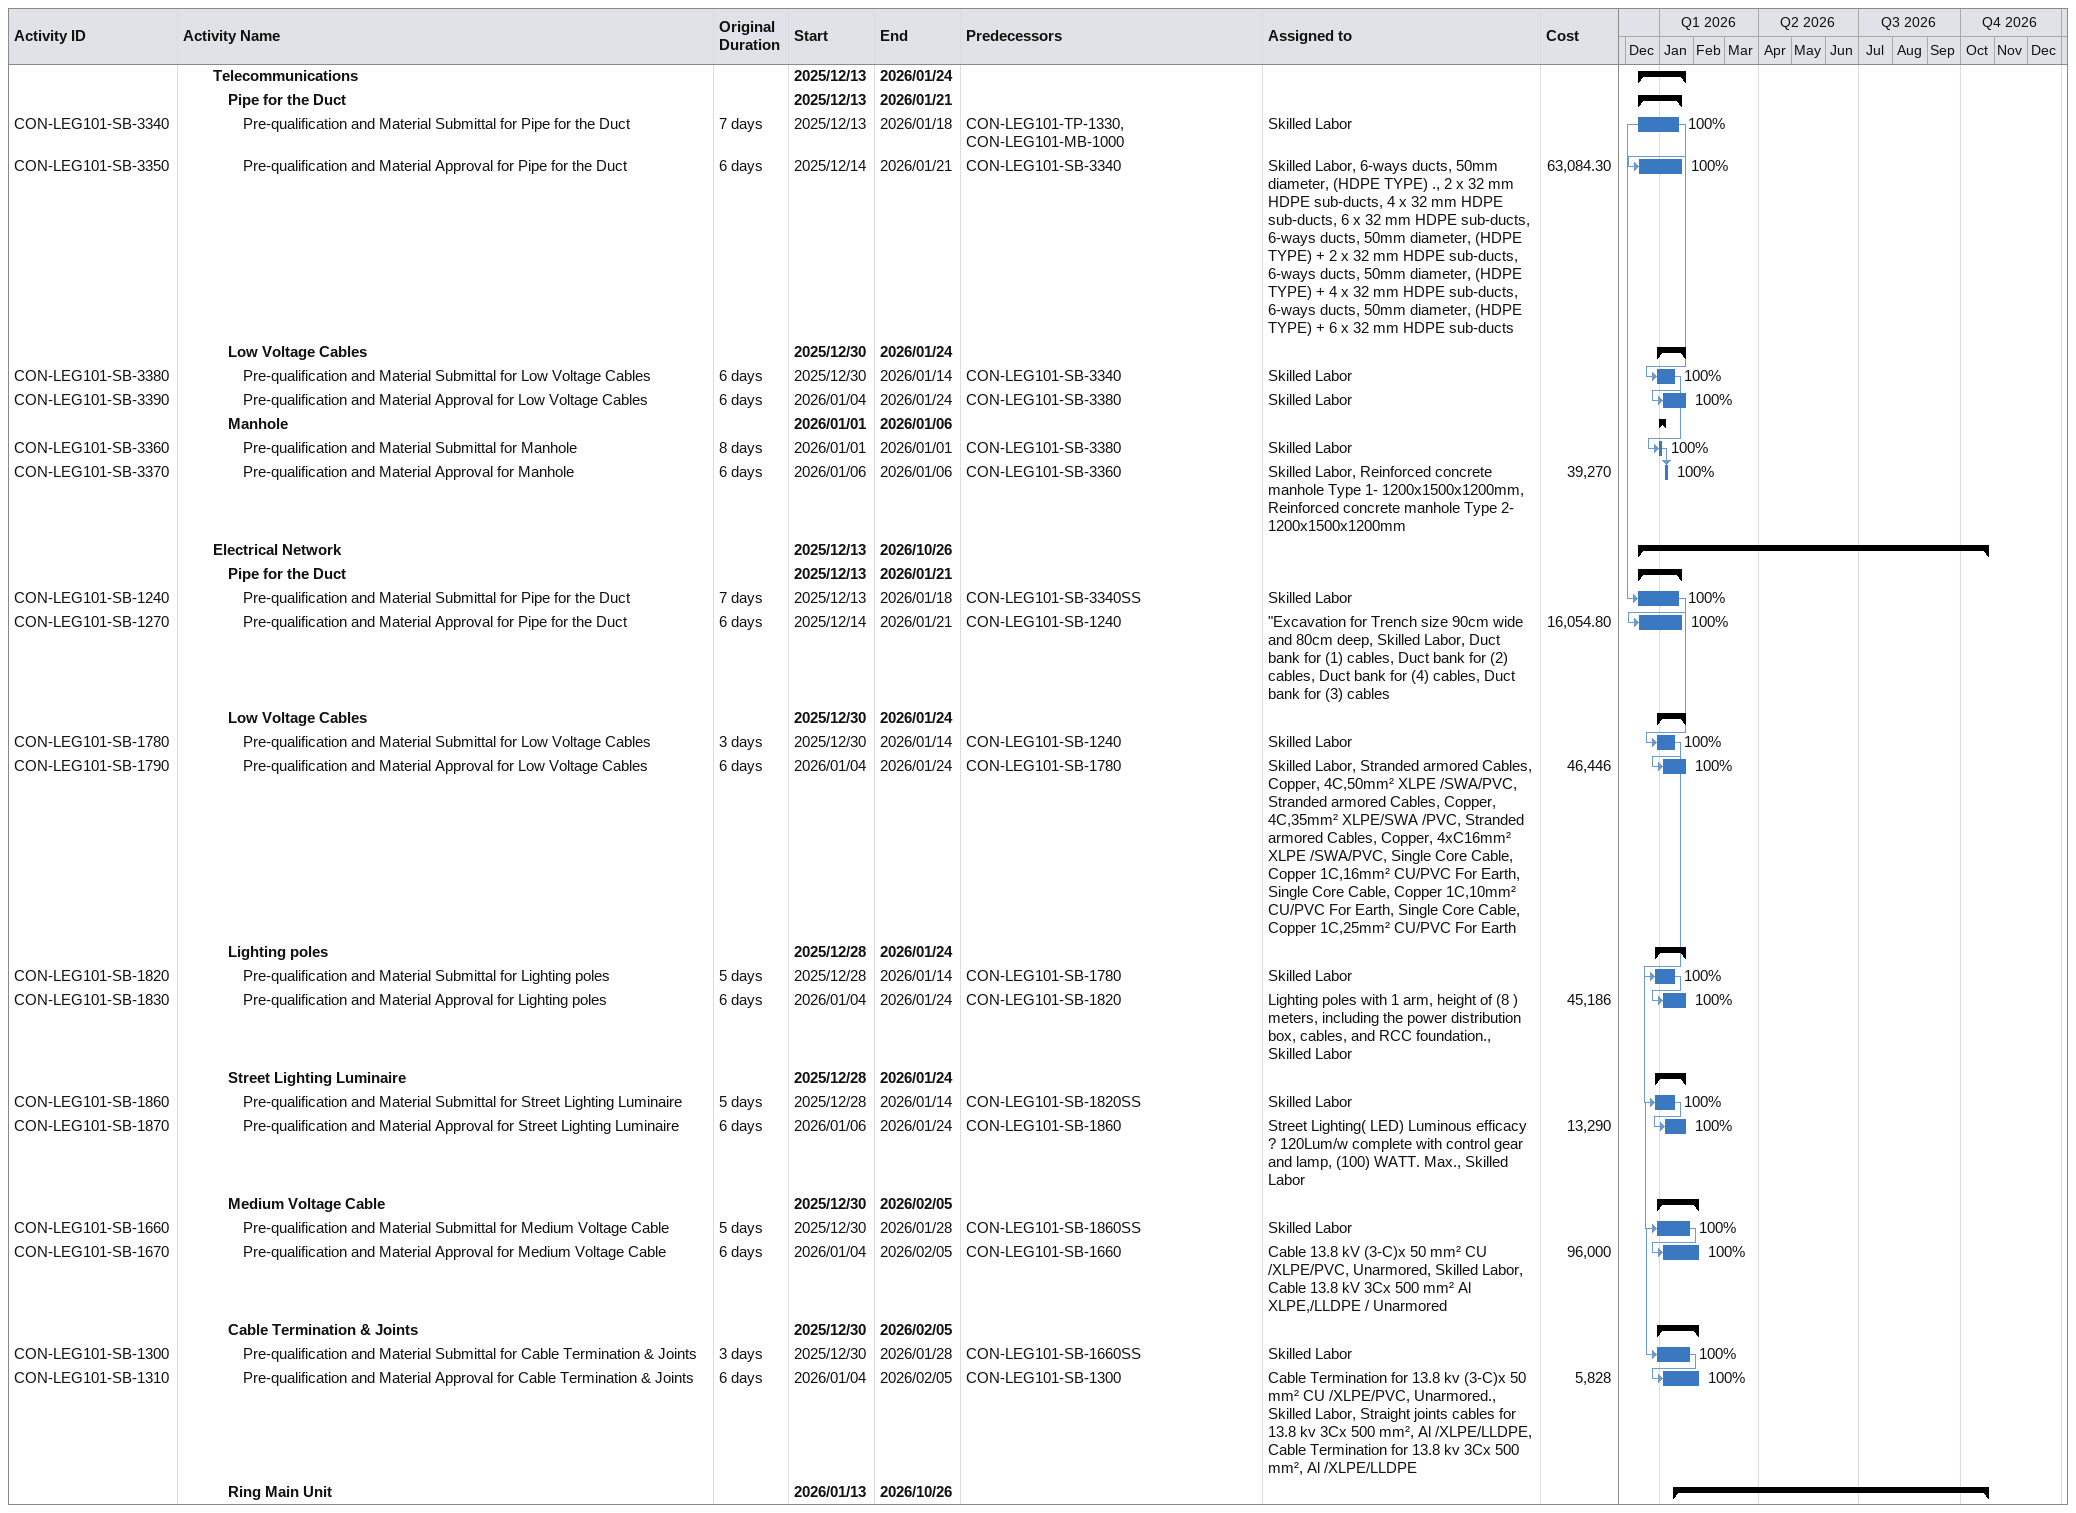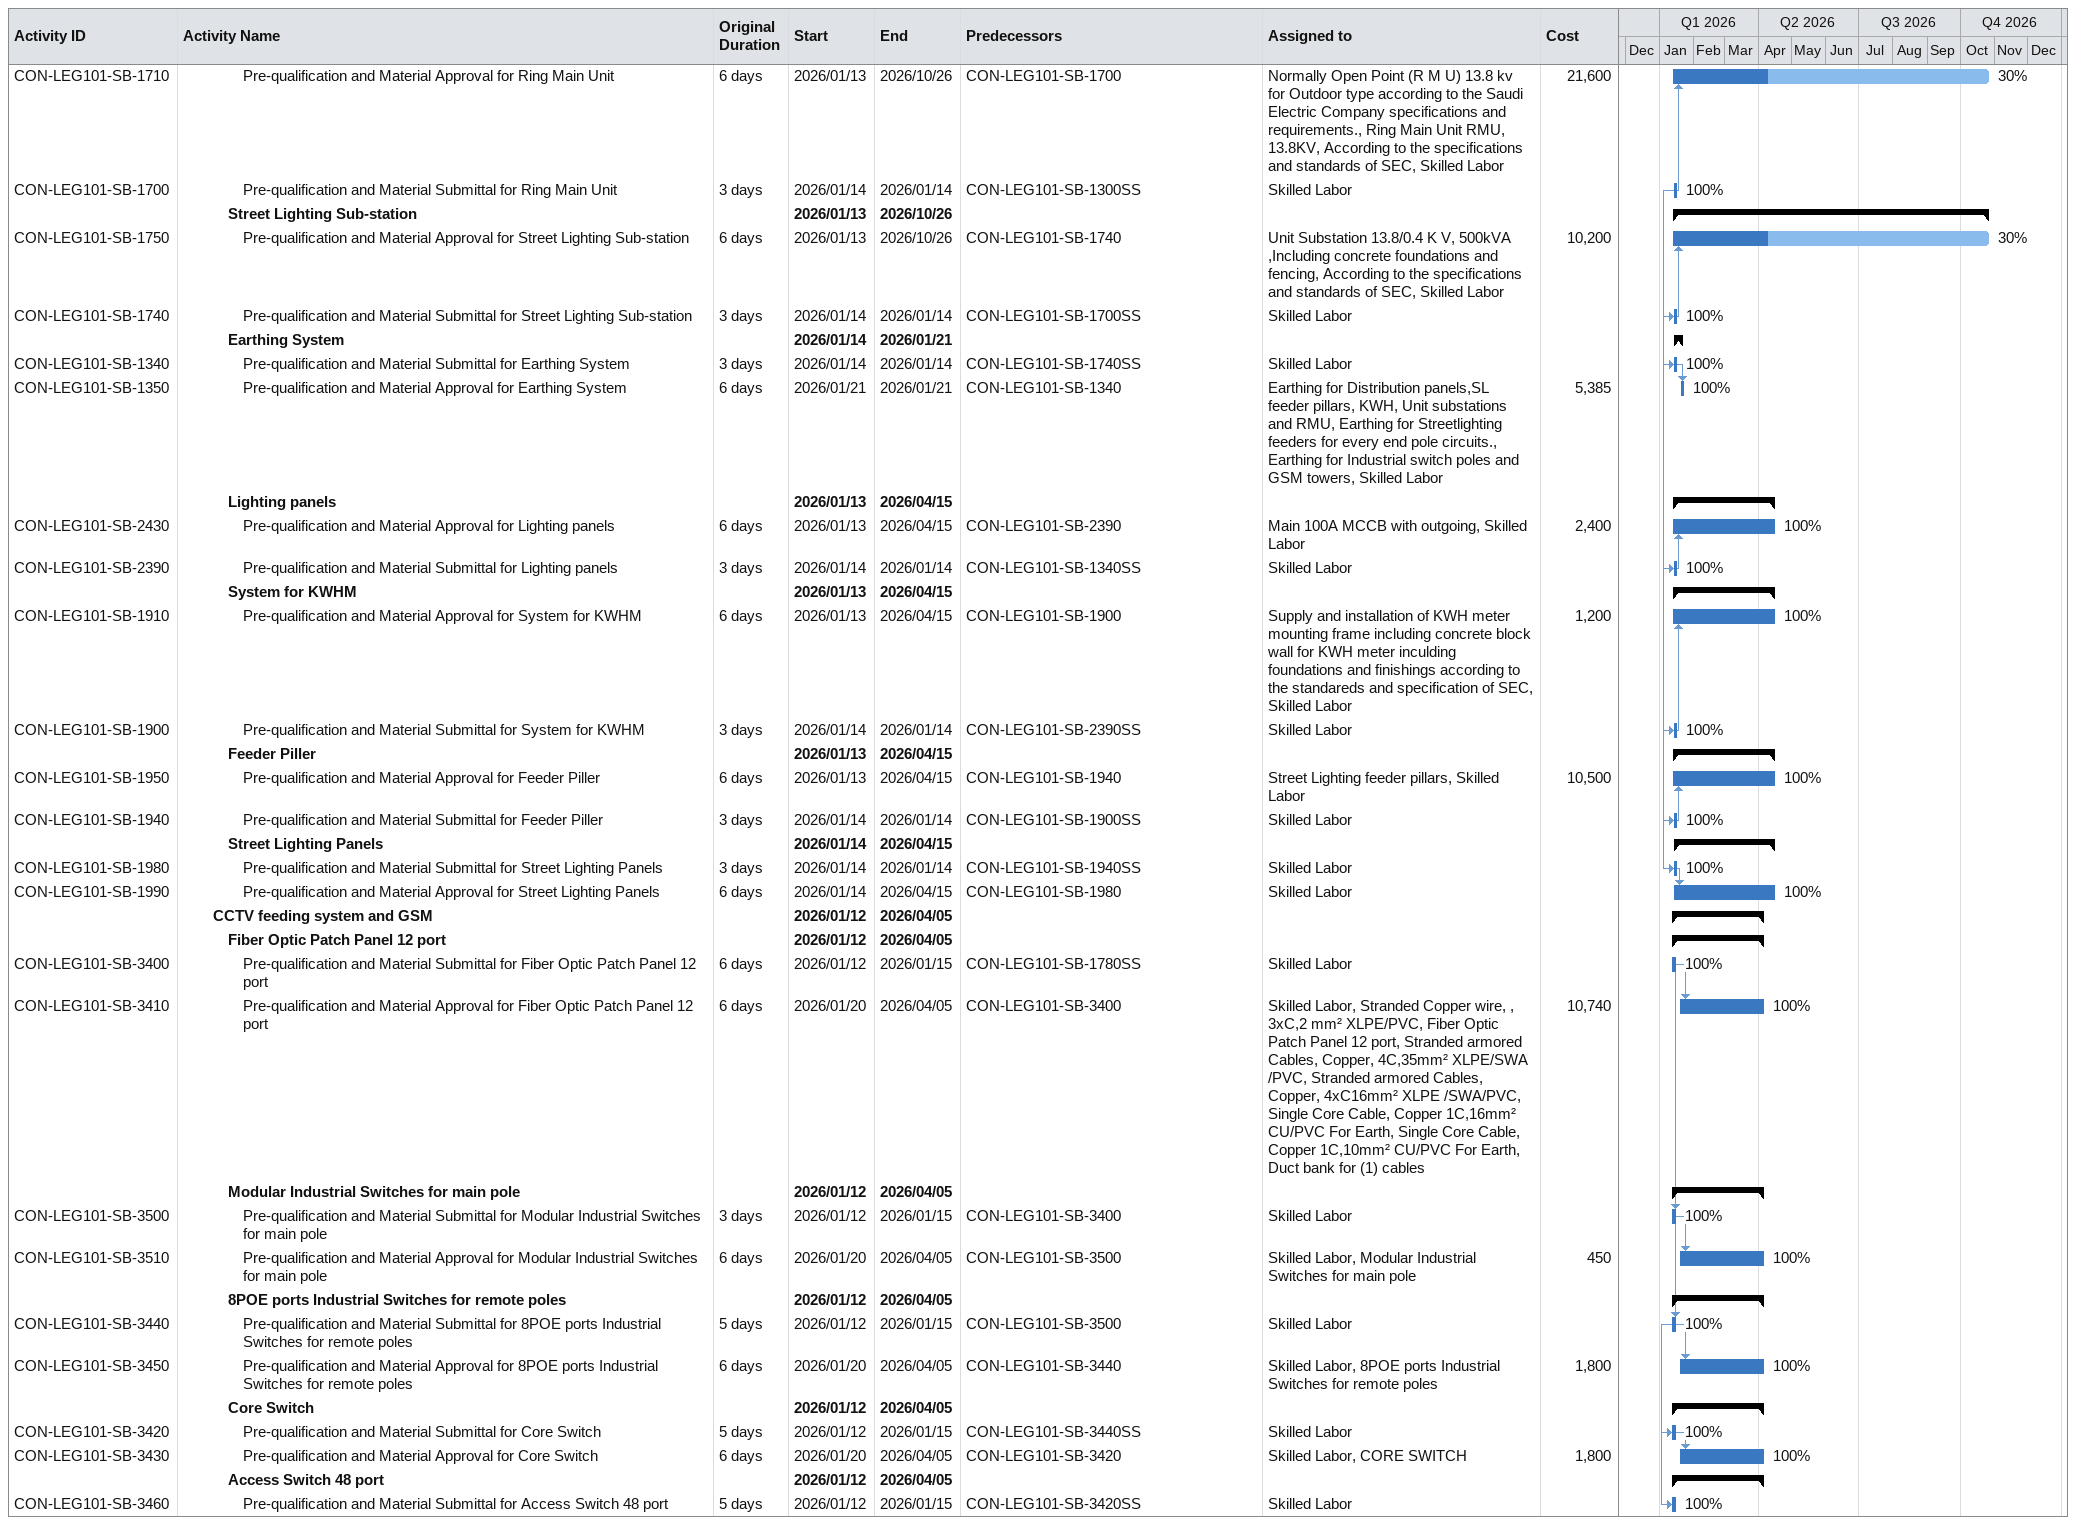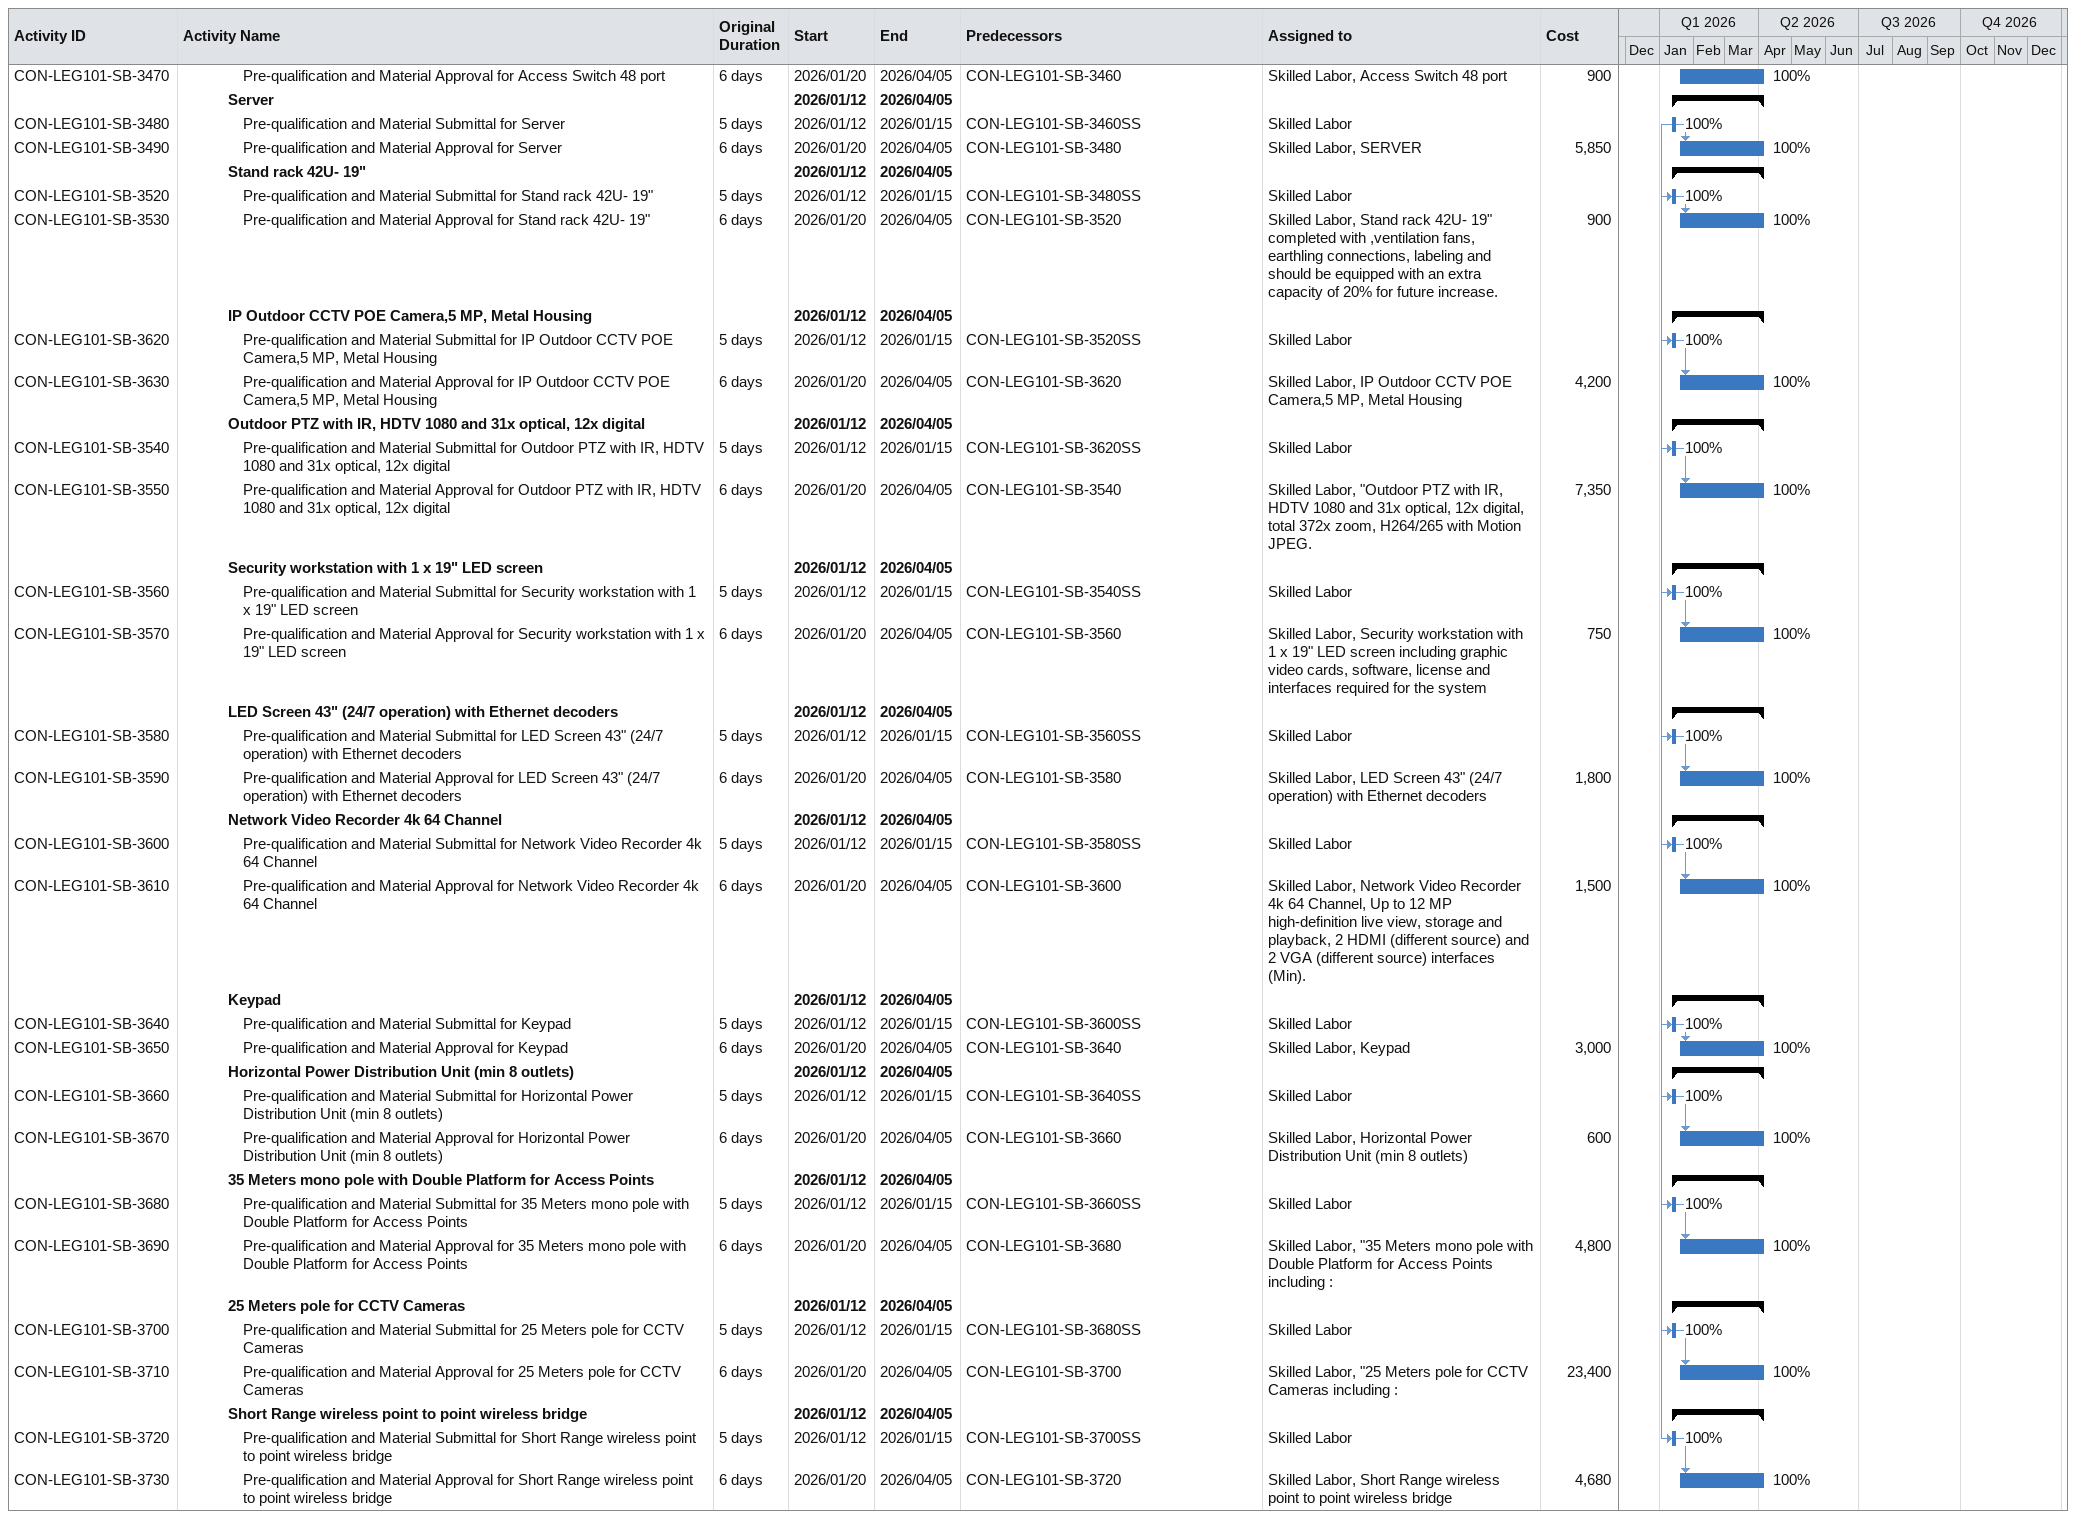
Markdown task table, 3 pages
| ID | Level | Task | Original duration | Start | Finish | Predecessors | Resources | % complete | Cost |
|---|---|---|---|---|---|---|---|---|---|
|  | 3 | **Telecommunications** |  | 2025-12-13 | 2026-01-24 |  |  |  |  |
|  | 4 | **Pipe for the Duct** |  | 2025-12-13 | 2026-01-21 |  |  |  |  |
| CON-LEG101-SB-3340 | 5 | Pre-qualification and Material Submittal for Pipe for the Duct | 7d | 2025-12-13 | 2026-01-18 | CON-LEG101-TP-1330, CON-LEG101-MB-1000 | Skilled Labor | 100 |  |
| CON-LEG101-SB-3350 | 5 | Pre-qualification and Material Approval for Pipe for the Duct | 6d | 2025-12-14 | 2026-01-21 | CON-LEG101-SB-3340 | Skilled Labor, 6-ways ducts, 50mm diameter, (HDPE TYPE) ., 2 x 32 mm HDPE sub-ducts, 4 x 32 mm HDPE sub-ducts, 6 x 32 mm HDPE sub-ducts, 6-ways ducts, 50mm diameter, (HDPE TYPE) + 2 x 32 mm HDPE sub-ducts, 6-ways ducts, 50mm diameter, (HDPE TYPE) + 4 x 32 mm HDPE sub-ducts, 6-ways ducts, 50mm diameter, (HDPE TYPE) + 6 x 32 mm HDPE sub-ducts | 100 | 63084.30 |
|  | 4 | **Low Voltage Cables** |  | 2025-12-30 | 2026-01-24 |  |  |  |  |
| CON-LEG101-SB-3380 | 5 | Pre-qualification and Material Submittal for Low Voltage Cables | 6d | 2025-12-30 | 2026-01-14 | CON-LEG101-SB-3340 | Skilled Labor | 100 |  |
| CON-LEG101-SB-3390 | 5 | Pre-qualification and Material Approval for Low Voltage Cables | 6d | 2026-01-04 | 2026-01-24 | CON-LEG101-SB-3380 | Skilled Labor | 100 |  |
|  | 4 | **Manhole** |  | 2026-01-01 | 2026-01-06 |  |  |  |  |
| CON-LEG101-SB-3360 | 5 | Pre-qualification and Material Submittal for Manhole | 8d | 2026-01-01 | 2026-01-01 | CON-LEG101-SB-3380 | Skilled Labor | 100 |  |
| CON-LEG101-SB-3370 | 5 | Pre-qualification and Material Approval for Manhole | 6d | 2026-01-06 | 2026-01-06 | CON-LEG101-SB-3360 | Skilled Labor, Reinforced concrete manhole Type 1- 1200x1500x1200mm, Reinforced concrete manhole Type 2- 1200x1500x1200mm | 100 | 39270 |
|  | 3 | **Electrical Network** |  | 2025-12-13 | 2026-10-26 |  |  |  |  |
|  | 4 | **Pipe for the Duct** |  | 2025-12-13 | 2026-01-21 |  |  |  |  |
| CON-LEG101-SB-1240 | 5 | Pre-qualification and Material Submittal for Pipe for the Duct | 7d | 2025-12-13 | 2026-01-18 | CON-LEG101-SB-3340SS | Skilled Labor | 100 |  |
| CON-LEG101-SB-1270 | 5 | Pre-qualification and Material Approval for Pipe for the Duct | 6d | 2025-12-14 | 2026-01-21 | CON-LEG101-SB-1240 | "Excavation for Trench size 90cm wide and 80cm deep, Skilled Labor, Duct bank for (1) cables, Duct bank for (2) cables, Duct bank for (4) cables, Duct bank for (3) cables | 100 | 16054.80 |
|  | 4 | **Low Voltage Cables** |  | 2025-12-30 | 2026-01-24 |  |  |  |  |
| CON-LEG101-SB-1780 | 5 | Pre-qualification and Material Submittal for Low Voltage Cables | 3d | 2025-12-30 | 2026-01-14 | CON-LEG101-SB-1240 | Skilled Labor | 100 |  |
| CON-LEG101-SB-1790 | 5 | Pre-qualification and Material Approval for Low Voltage Cables | 6d | 2026-01-04 | 2026-01-24 | CON-LEG101-SB-1780 | Skilled Labor, Stranded armored Cables, Copper, 4C,50mm² XLPE /SWA/PVC, Stranded armored Cables, Copper, 4C,35mm² XLPE/SWA /PVC, Stranded armored Cables, Copper, 4xC16mm² XLPE /SWA/PVC, Single Core Cable, Copper 1C,16mm² CU/PVC For Earth, Single Core Cable, Copper 1C,10mm² CU/PVC For Earth, Single Core Cable, Copper 1C,25mm² CU/PVC For Earth | 100 | 46446 |
|  | 4 | **Lighting poles** |  | 2025-12-28 | 2026-01-24 |  |  |  |  |
| CON-LEG101-SB-1820 | 5 | Pre-qualification and Material Submittal for Lighting poles | 5d | 2025-12-28 | 2026-01-14 | CON-LEG101-SB-1780 | Skilled Labor | 100 |  |
| CON-LEG101-SB-1830 | 5 | Pre-qualification and Material Approval for Lighting poles | 6d | 2026-01-04 | 2026-01-24 | CON-LEG101-SB-1820 | Lighting poles with 1 arm, height of (8 ) meters, including the power distribution box, cables, and RCC foundation., Skilled Labor | 100 | 45186 |
|  | 4 | **Street Lighting Luminaire** |  | 2025-12-28 | 2026-01-24 |  |  |  |  |
| CON-LEG101-SB-1860 | 5 | Pre-qualification and Material Submittal for Street Lighting Luminaire | 5d | 2025-12-28 | 2026-01-14 | CON-LEG101-SB-1820SS | Skilled Labor | 100 |  |
| CON-LEG101-SB-1870 | 5 | Pre-qualification and Material Approval for Street Lighting Luminaire | 6d | 2026-01-06 | 2026-01-24 | CON-LEG101-SB-1860 | Street Lighting( LED) Luminous efficacy ? 120Lum/w complete with control gear and lamp, (100) WATT. Max., Skilled Labor | 100 | 13290 |
|  | 4 | **Medium Voltage Cable** |  | 2025-12-30 | 2026-02-05 |  |  |  |  |
| CON-LEG101-SB-1660 | 5 | Pre-qualification and Material Submittal for Medium Voltage Cable | 5d | 2025-12-30 | 2026-01-28 | CON-LEG101-SB-1860SS | Skilled Labor | 100 |  |
| CON-LEG101-SB-1670 | 5 | Pre-qualification and Material Approval for Medium Voltage Cable | 6d | 2026-01-04 | 2026-02-05 | CON-LEG101-SB-1660 | Cable 13.8 kV (3-C)x 50 mm² CU /XLPE/PVC, Unarmored, Skilled Labor, Cable 13.8 kV 3Cx 500 mm² Al XLPE,/LLDPE / Unarmored | 100 | 96000 |
|  | 4 | **Cable Termination & Joints** |  | 2025-12-30 | 2026-02-05 |  |  |  |  |
| CON-LEG101-SB-1300 | 5 | Pre-qualification and Material Submittal for Cable Termination & Joints | 3d | 2025-12-30 | 2026-01-28 | CON-LEG101-SB-1660SS | Skilled Labor | 100 |  |
| CON-LEG101-SB-1310 | 5 | Pre-qualification and Material Approval for Cable Termination & Joints | 6d | 2026-01-04 | 2026-02-05 | CON-LEG101-SB-1300 | Cable Termination for 13.8 kv (3-C)x 50 mm² CU /XLPE/PVC, Unarmored., Skilled Labor, Straight joints cables for 13.8 kv 3Cx 500 mm², Al /XLPE/LLDPE, Cable Termination for 13.8 kv 3Cx 500 mm², Al /XLPE/LLDPE | 100 | 5828 |
|  | 4 | **Ring Main Unit** |  | 2026-01-13 | 2026-10-26 |  |  |  |  |
| CON-LEG101-SB-1710 | 5 | Pre-qualification and Material Approval for Ring Main Unit | 6d | 2026-01-13 | 2026-10-26 | CON-LEG101-SB-1700 | Normally Open Point (R M U) 13.8 kv for Outdoor type according to the Saudi Electric Company specifications and requirements., Ring Main Unit RMU, 13.8KV, According to the specifications and standards of SEC, Skilled Labor | 30 | 21600 |
| CON-LEG101-SB-1700 | 5 | Pre-qualification and Material Submittal for Ring Main Unit | 3d | 2026-01-14 | 2026-01-14 | CON-LEG101-SB-1300SS | Skilled Labor | 100 |  |
|  | 4 | **Street Lighting Sub-station** |  | 2026-01-13 | 2026-10-26 |  |  |  |  |
| CON-LEG101-SB-1750 | 5 | Pre-qualification and Material Approval for Street Lighting Sub-station | 6d | 2026-01-13 | 2026-10-26 | CON-LEG101-SB-1740 | Unit Substation 13.8/0.4 K V, 500kVA ,Including concrete foundations and fencing, According to the specifications and standards of SEC, Skilled Labor | 30 | 10200 |
| CON-LEG101-SB-1740 | 5 | Pre-qualification and Material Submittal for Street Lighting Sub-station | 3d | 2026-01-14 | 2026-01-14 | CON-LEG101-SB-1700SS | Skilled Labor | 100 |  |
|  | 4 | **Earthing System** |  | 2026-01-14 | 2026-01-21 |  |  |  |  |
| CON-LEG101-SB-1340 | 5 | Pre-qualification and Material Submittal for Earthing System | 3d | 2026-01-14 | 2026-01-14 | CON-LEG101-SB-1740SS | Skilled Labor | 100 |  |
| CON-LEG101-SB-1350 | 5 | Pre-qualification and Material Approval for Earthing System | 6d | 2026-01-21 | 2026-01-21 | CON-LEG101-SB-1340 | Earthing for Distribution panels,SL feeder pillars, KWH, Unit substations and RMU, Earthing for Streetlighting feeders for every end pole circuits., Earthing for Industrial switch poles and GSM towers, Skilled Labor | 100 | 5385 |
|  | 4 | **Lighting panels** |  | 2026-01-13 | 2026-04-15 |  |  |  |  |
| CON-LEG101-SB-2430 | 5 | Pre-qualification and Material Approval for Lighting panels | 6d | 2026-01-13 | 2026-04-15 | CON-LEG101-SB-2390 | Main 100A MCCB with outgoing, Skilled Labor | 100 | 2400 |
| CON-LEG101-SB-2390 | 5 | Pre-qualification and Material Submittal for Lighting panels | 3d | 2026-01-14 | 2026-01-14 | CON-LEG101-SB-1340SS | Skilled Labor | 100 |  |
|  | 4 | **System for KWHM** |  | 2026-01-13 | 2026-04-15 |  |  |  |  |
| CON-LEG101-SB-1910 | 5 | Pre-qualification and Material Approval for System for KWHM | 6d | 2026-01-13 | 2026-04-15 | CON-LEG101-SB-1900 | Supply and installation of KWH meter mounting frame including concrete block wall for KWH meter inculding foundations and finishings according to the standareds and specification of SEC, Skilled Labor | 100 | 1200 |
| CON-LEG101-SB-1900 | 5 | Pre-qualification and Material Submittal for System for KWHM | 3d | 2026-01-14 | 2026-01-14 | CON-LEG101-SB-2390SS | Skilled Labor | 100 |  |
|  | 4 | **Feeder Piller** |  | 2026-01-13 | 2026-04-15 |  |  |  |  |
| CON-LEG101-SB-1950 | 5 | Pre-qualification and Material Approval for Feeder Piller | 6d | 2026-01-13 | 2026-04-15 | CON-LEG101-SB-1940 | Street Lighting feeder pillars, Skilled Labor | 100 | 10500 |
| CON-LEG101-SB-1940 | 5 | Pre-qualification and Material Submittal for Feeder Piller | 3d | 2026-01-14 | 2026-01-14 | CON-LEG101-SB-1900SS | Skilled Labor | 100 |  |
|  | 4 | **Street Lighting Panels** |  | 2026-01-14 | 2026-04-15 |  |  |  |  |
| CON-LEG101-SB-1980 | 5 | Pre-qualification and Material Submittal for Street Lighting Panels | 3d | 2026-01-14 | 2026-01-14 | CON-LEG101-SB-1940SS | Skilled Labor | 100 |  |
| CON-LEG101-SB-1990 | 5 | Pre-qualification and Material Approval for Street Lighting Panels | 6d | 2026-01-14 | 2026-04-15 | CON-LEG101-SB-1980 | Skilled Labor | 100 |  |
|  | 3 | **CCTV feeding system and GSM** |  | 2026-01-12 | 2026-04-05 |  |  |  |  |
|  | 4 | **Fiber Optic Patch Panel 12 port** |  | 2026-01-12 | 2026-04-05 |  |  |  |  |
| CON-LEG101-SB-3400 | 5 | Pre-qualification and Material Submittal for Fiber Optic Patch Panel 12 port | 6d | 2026-01-12 | 2026-01-15 | CON-LEG101-SB-1780SS | Skilled Labor | 100 |  |
| CON-LEG101-SB-3410 | 5 | Pre-qualification and Material Approval for Fiber Optic Patch Panel 12 port | 6d | 2026-01-20 | 2026-04-05 | CON-LEG101-SB-3400 | Skilled Labor, Stranded Copper wire, , 3xC,2 mm² XLPE/PVC, Fiber Optic Patch Panel 12 port, Stranded armored Cables, Copper, 4C,35mm² XLPE/SWA /PVC, Stranded armored Cables, Copper, 4xC16mm² XLPE /SWA/PVC, Single Core Cable, Copper 1C,16mm² CU/PVC For Earth, Single Core Cable, Copper 1C,10mm² CU/PVC For Earth, Duct bank for (1) cables | 100 | 10740 |
|  | 4 | **Modular Industrial Switches for main pole** |  | 2026-01-12 | 2026-04-05 |  |  |  |  |
| CON-LEG101-SB-3500 | 5 | Pre-qualification and Material Submittal for Modular Industrial Switches for main pole | 3d | 2026-01-12 | 2026-01-15 | CON-LEG101-SB-3400 | Skilled Labor | 100 |  |
| CON-LEG101-SB-3510 | 5 | Pre-qualification and Material Approval for Modular Industrial Switches for main pole | 6d | 2026-01-20 | 2026-04-05 | CON-LEG101-SB-3500 | Skilled Labor, Modular Industrial Switches for main pole | 100 | 450 |
|  | 4 | **8POE ports Industrial Switches for remote poles** |  | 2026-01-12 | 2026-04-05 |  |  |  |  |
| CON-LEG101-SB-3440 | 5 | Pre-qualification and Material Submittal for 8POE ports Industrial Switches for remote poles | 5d | 2026-01-12 | 2026-01-15 | CON-LEG101-SB-3500 | Skilled Labor | 100 |  |
| CON-LEG101-SB-3450 | 5 | Pre-qualification and Material Approval for 8POE ports Industrial Switches for remote poles | 6d | 2026-01-20 | 2026-04-05 | CON-LEG101-SB-3440 | Skilled Labor, 8POE ports Industrial Switches for remote poles | 100 | 1800 |
|  | 4 | **Core Switch** |  | 2026-01-12 | 2026-04-05 |  |  |  |  |
| CON-LEG101-SB-3420 | 5 | Pre-qualification and Material Submittal for Core Switch | 5d | 2026-01-12 | 2026-01-15 | CON-LEG101-SB-3440SS | Skilled Labor | 100 |  |
| CON-LEG101-SB-3430 | 5 | Pre-qualification and Material Approval for Core Switch | 6d | 2026-01-20 | 2026-04-05 | CON-LEG101-SB-3420 | Skilled Labor, CORE SWITCH | 100 | 1800 |
|  | 4 | **Access Switch 48 port** |  | 2026-01-12 | 2026-04-05 |  |  |  |  |
| CON-LEG101-SB-3460 | 5 | Pre-qualification and Material Submittal for Access Switch 48 port | 5d | 2026-01-12 | 2026-01-15 | CON-LEG101-SB-3420SS | Skilled Labor | 100 |  |
| CON-LEG101-SB-3470 | 5 | Pre-qualification and Material Approval for Access Switch 48 port | 6d | 2026-01-20 | 2026-04-05 | CON-LEG101-SB-3460 | Skilled Labor, Access Switch 48 port | 100 | 900 |
|  | 4 | **Server** |  | 2026-01-12 | 2026-04-05 |  |  |  |  |
| CON-LEG101-SB-3480 | 5 | Pre-qualification and Material Submittal for Server | 5d | 2026-01-12 | 2026-01-15 | CON-LEG101-SB-3460SS | Skilled Labor | 100 |  |
| CON-LEG101-SB-3490 | 5 | Pre-qualification and Material Approval for Server | 6d | 2026-01-20 | 2026-04-05 | CON-LEG101-SB-3480 | Skilled Labor, SERVER | 100 | 5850 |
|  | 4 | **Stand rack 42U- 19"** |  | 2026-01-12 | 2026-04-05 |  |  |  |  |
| CON-LEG101-SB-3520 | 5 | Pre-qualification and Material Submittal for Stand rack 42U- 19" | 5d | 2026-01-12 | 2026-01-15 | CON-LEG101-SB-3480SS | Skilled Labor | 100 |  |
| CON-LEG101-SB-3530 | 5 | Pre-qualification and Material Approval for Stand rack 42U- 19" | 6d | 2026-01-20 | 2026-04-05 | CON-LEG101-SB-3520 | Skilled Labor, Stand rack 42U- 19" completed with ,ventilation fans, earthling connections, labeling and should be equipped with an extra capacity of 20% for future increase. | 100 | 900 |
|  | 4 | **IP Outdoor CCTV POE Camera,5 MP, Metal Housing** |  | 2026-01-12 | 2026-04-05 |  |  |  |  |
| CON-LEG101-SB-3620 | 5 | Pre-qualification and Material Submittal for IP Outdoor CCTV POE Camera,5 MP, Metal Housing | 5d | 2026-01-12 | 2026-01-15 | CON-LEG101-SB-3520SS | Skilled Labor | 100 |  |
| CON-LEG101-SB-3630 | 5 | Pre-qualification and Material Approval for IP Outdoor CCTV POE Camera,5 MP, Metal Housing | 6d | 2026-01-20 | 2026-04-05 | CON-LEG101-SB-3620 | Skilled Labor, IP Outdoor CCTV POE Camera,5 MP, Metal Housing | 100 | 4200 |
|  | 4 | **Outdoor PTZ with IR, HDTV 1080 and 31x optical, 12x digital** |  | 2026-01-12 | 2026-04-05 |  |  |  |  |
| CON-LEG101-SB-3540 | 5 | Pre-qualification and Material Submittal for Outdoor PTZ with IR, HDTV 1080 and 31x optical, 12x digital | 5d | 2026-01-12 | 2026-01-15 | CON-LEG101-SB-3620SS | Skilled Labor | 100 |  |
| CON-LEG101-SB-3550 | 5 | Pre-qualification and Material Approval for Outdoor PTZ with IR, HDTV 1080 and 31x optical, 12x digital | 6d | 2026-01-20 | 2026-04-05 | CON-LEG101-SB-3540 | Skilled Labor, "Outdoor PTZ with IR, HDTV 1080 and 31x optical, 12x digital, total 372x zoom, H264/265 with Motion JPEG. | 100 | 7350 |
|  | 4 | **Security workstation with 1 x 19" LED screen** |  | 2026-01-12 | 2026-04-05 |  |  |  |  |
| CON-LEG101-SB-3560 | 5 | Pre-qualification and Material Submittal for Security workstation with 1 x 19" LED screen | 5d | 2026-01-12 | 2026-01-15 | CON-LEG101-SB-3540SS | Skilled Labor | 100 |  |
| CON-LEG101-SB-3570 | 5 | Pre-qualification and Material Approval for Security workstation with 1 x 19" LED screen | 6d | 2026-01-20 | 2026-04-05 | CON-LEG101-SB-3560 | Skilled Labor, Security workstation with 1 x 19" LED screen including graphic video cards, software, license and interfaces required for the system | 100 | 750 |
|  | 4 | **LED Screen 43" (24/7 operation) with Ethernet decoders** |  | 2026-01-12 | 2026-04-05 |  |  |  |  |
| CON-LEG101-SB-3580 | 5 | Pre-qualification and Material Submittal for LED Screen 43" (24/7 operation) with Ethernet decoders | 5d | 2026-01-12 | 2026-01-15 | CON-LEG101-SB-3560SS | Skilled Labor | 100 |  |
| CON-LEG101-SB-3590 | 5 | Pre-qualification and Material Approval for LED Screen 43" (24/7 operation) with Ethernet decoders | 6d | 2026-01-20 | 2026-04-05 | CON-LEG101-SB-3580 | Skilled Labor, LED Screen 43" (24/7 operation) with Ethernet decoders | 100 | 1800 |
|  | 4 | **Network Video Recorder 4k 64 Channel** |  | 2026-01-12 | 2026-04-05 |  |  |  |  |
| CON-LEG101-SB-3600 | 5 | Pre-qualification and Material Submittal for Network Video Recorder 4k 64 Channel | 5d | 2026-01-12 | 2026-01-15 | CON-LEG101-SB-3580SS | Skilled Labor | 100 |  |
| CON-LEG101-SB-3610 | 5 | Pre-qualification and Material Approval for Network Video Recorder 4k 64 Channel | 6d | 2026-01-20 | 2026-04-05 | CON-LEG101-SB-3600 | Skilled Labor, Network Video Recorder 4k 64 Channel, Up to 12 MP high-definition live view, storage and playback, 2 HDMI (different source) and 2 VGA (different source) interfaces (Min). | 100 | 1500 |
|  | 4 | **Keypad** |  | 2026-01-12 | 2026-04-05 |  |  |  |  |
| CON-LEG101-SB-3640 | 5 | Pre-qualification and Material Submittal for Keypad | 5d | 2026-01-12 | 2026-01-15 | CON-LEG101-SB-3600SS | Skilled Labor | 100 |  |
| CON-LEG101-SB-3650 | 5 | Pre-qualification and Material Approval for Keypad | 6d | 2026-01-20 | 2026-04-05 | CON-LEG101-SB-3640 | Skilled Labor, Keypad | 100 | 3000 |
|  | 4 | **Horizontal Power Distribution Unit (min 8 outlets)** |  | 2026-01-12 | 2026-04-05 |  |  |  |  |
| CON-LEG101-SB-3660 | 5 | Pre-qualification and Material Submittal for Horizontal Power Distribution Unit (min 8 outlets) | 5d | 2026-01-12 | 2026-01-15 | CON-LEG101-SB-3640SS | Skilled Labor | 100 |  |
| CON-LEG101-SB-3670 | 5 | Pre-qualification and Material Approval for Horizontal Power Distribution Unit (min 8 outlets) | 6d | 2026-01-20 | 2026-04-05 | CON-LEG101-SB-3660 | Skilled Labor, Horizontal Power Distribution Unit (min 8 outlets) | 100 | 600 |
|  | 4 | **35 Meters mono pole with Double Platform for Access Points** |  | 2026-01-12 | 2026-04-05 |  |  |  |  |
| CON-LEG101-SB-3680 | 5 | Pre-qualification and Material Submittal for 35 Meters mono pole with Double Platform for Access Points | 5d | 2026-01-12 | 2026-01-15 | CON-LEG101-SB-3660SS | Skilled Labor | 100 |  |
| CON-LEG101-SB-3690 | 5 | Pre-qualification and Material Approval for 35 Meters mono pole with Double Platform for Access Points | 6d | 2026-01-20 | 2026-04-05 | CON-LEG101-SB-3680 | Skilled Labor, "35 Meters mono pole with Double Platform for Access Points including : | 100 | 4800 |
|  | 4 | **25 Meters pole for CCTV Cameras** |  | 2026-01-12 | 2026-04-05 |  |  |  |  |
| CON-LEG101-SB-3700 | 5 | Pre-qualification and Material Submittal for 25 Meters pole for CCTV Cameras | 5d | 2026-01-12 | 2026-01-15 | CON-LEG101-SB-3680SS | Skilled Labor | 100 |  |
| CON-LEG101-SB-3710 | 5 | Pre-qualification and Material Approval for 25 Meters pole for CCTV Cameras | 6d | 2026-01-20 | 2026-04-05 | CON-LEG101-SB-3700 | Skilled Labor, "25 Meters pole for CCTV Cameras including : | 100 | 23400 |
|  | 4 | **Short Range wireless point to point wireless bridge** |  | 2026-01-12 | 2026-04-05 |  |  |  |  |
| CON-LEG101-SB-3720 | 5 | Pre-qualification and Material Submittal for Short Range wireless point to point wireless bridge | 5d | 2026-01-12 | 2026-01-15 | CON-LEG101-SB-3700SS | Skilled Labor | 100 |  |
| CON-LEG101-SB-3730 | 5 | Pre-qualification and Material Approval for Short Range wireless point to point wireless bridge | 6d | 2026-01-20 | 2026-04-05 | CON-LEG101-SB-3720 | Skilled Labor, Short Range wireless point to point wireless bridge | 100 | 4680 |
